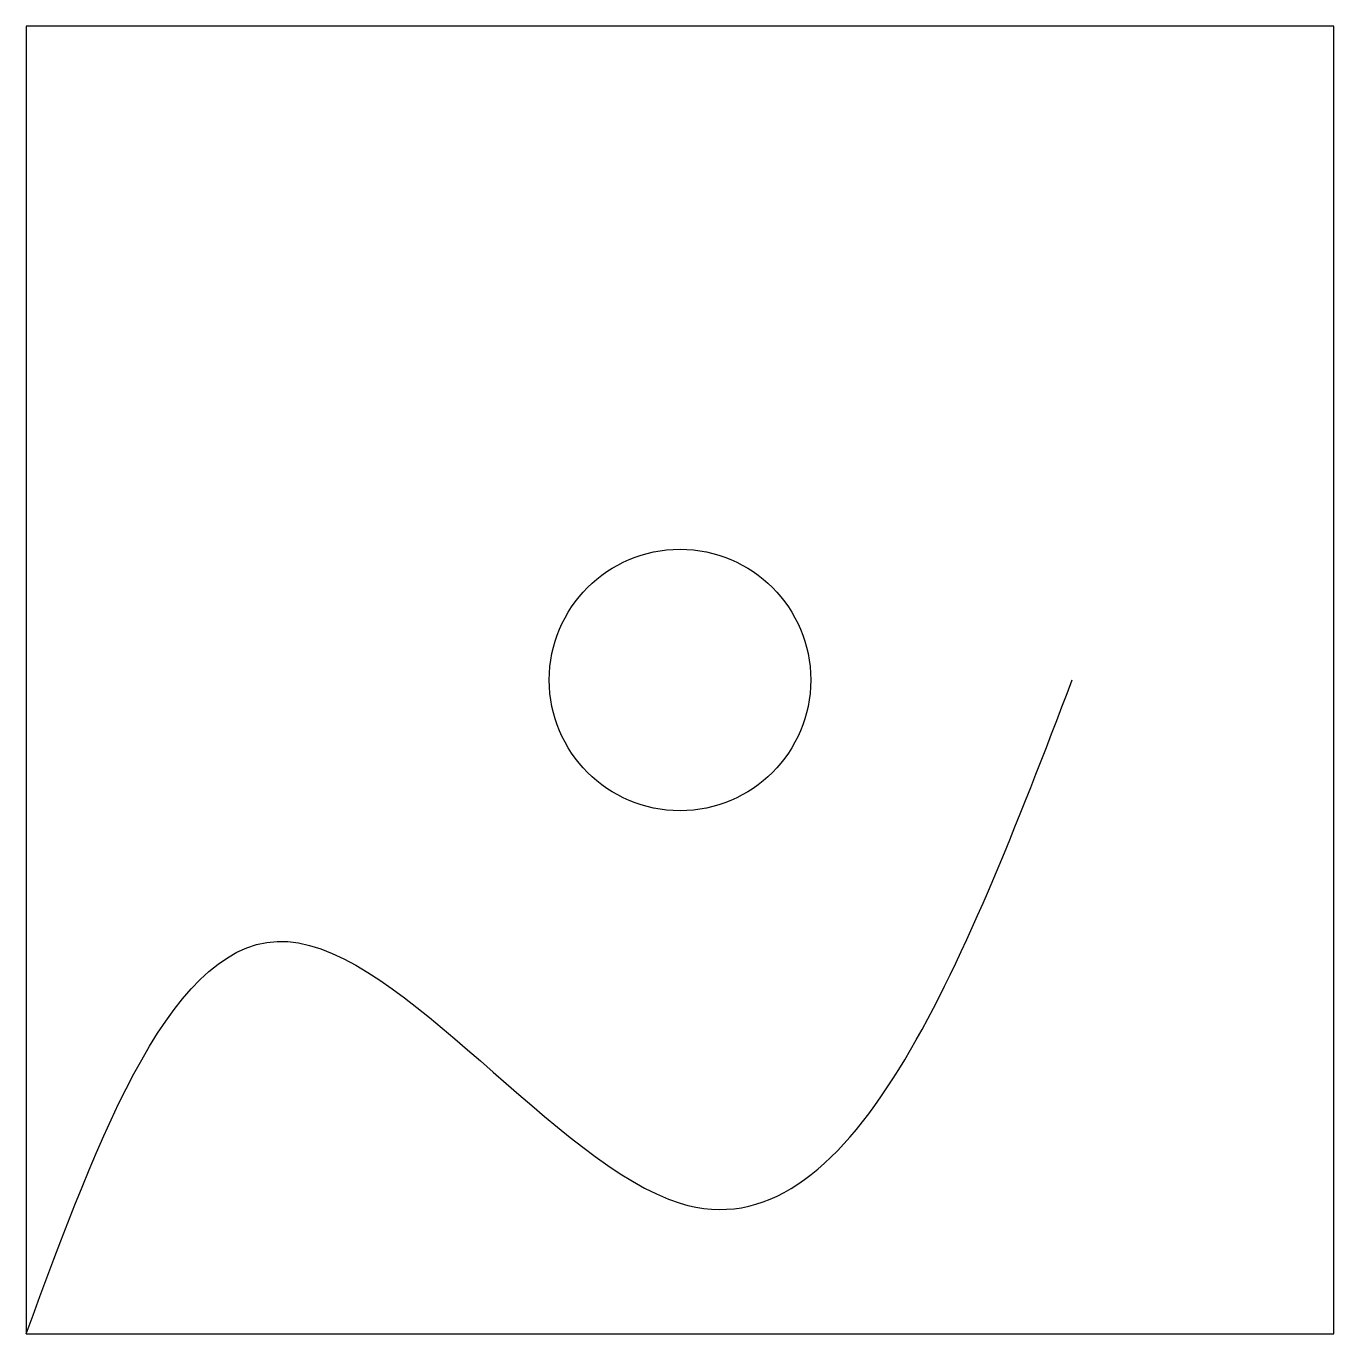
# Model space of a CAD drawing. Header units: metres. Extents: x 299380 to 299390, y 4028485 to 4028495.
import ezdxf

# ---------------------------------------------------------------- set-up
doc = ezdxf.new("R2010")
doc.units = ezdxf.units.M
for name, color, linetype in [('DETALLE', 7, 'Continuous'), ('MOBILIARIO', 7, 'Continuous'), ('PARCELA', 7, 'Continuous')]:
    doc.layers.add(name, color=color, linetype=linetype)

# ---------------------------------------------------------------- blocks, each defined once
blk = doc.blocks.new('ARBOL')
blk.add_circle((0, 0), 1)

msp = doc.modelspace()

# ---------------------------------------------------------------- linework, layer by layer
at = {"layer": 'DETALLE'}
msp.add_open_spline([(299380, 4028485), (299380.563, 4028486.53), (299381.69, 4028489.589), (299385.698, 4028484.006), (299387.154, 4028487.797), (299388, 4028490)], degree=3, knots=[0, 0, 0, 0, 3.605551, 7.211103, 12.211103, 12.211103, 12.211103, 12.211103], dxfattribs=at)
at = {"layer": 'PARCELA'}
msp.add_lwpolyline([(299380, 4028485), (299390, 4028485), (299390, 4028495), (299380, 4028495)], close=True, dxfattribs=at)

# ---------------------------------------------------------------- block references
at = {"layer": 'MOBILIARIO'}
msp.add_blockref('ARBOL', (299385, 4028490), dxfattribs=at)

doc.saveas('drawing.dxf')
